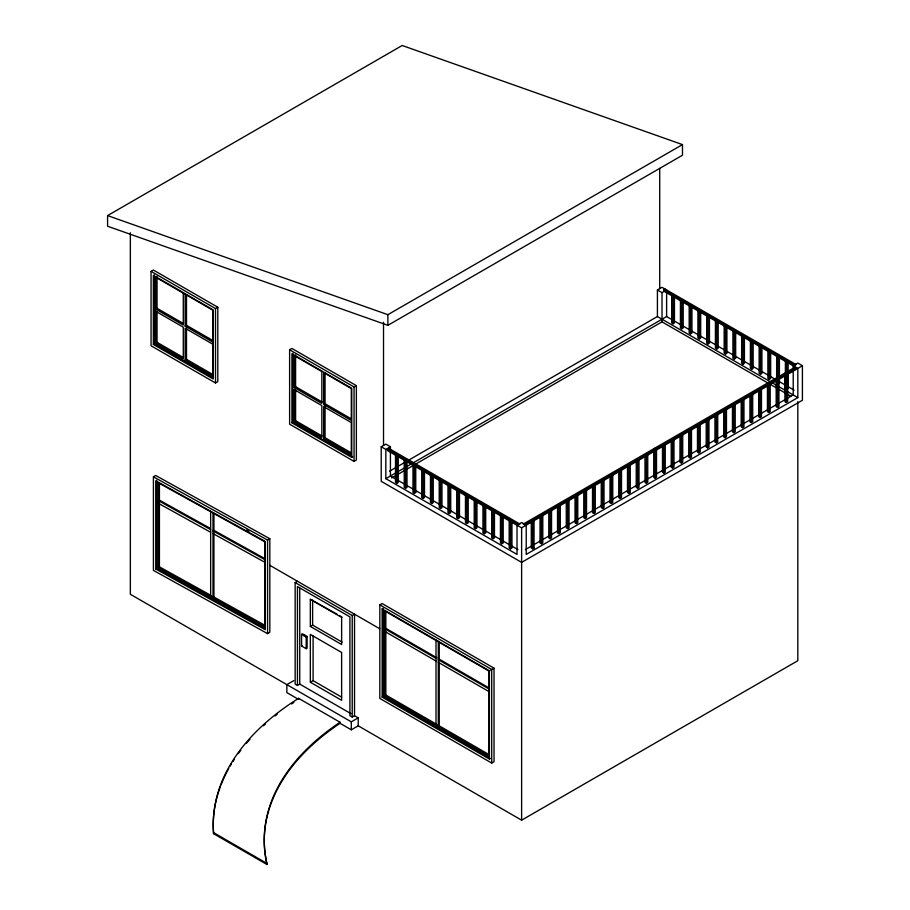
<?xml version="1.0" encoding="UTF-8"?>
<svg xmlns="http://www.w3.org/2000/svg" width="910" height="910" viewBox="0 0 910 910"><rect width="100%" height="100%" fill="white"/><g stroke="black" fill="none" stroke-linecap="round" stroke-linejoin="round"><path stroke-width="1.36" d="M153.415 476.829L155.667 475.475L269.826 538.731L269.826 632.279L267.574 633.633L153.415 570.377L153.415 476.829L267.574 540.085L269.826 538.731M210.654 532.27L158.522 503.389L158.522 500.727L159.421 500.182L159.421 483.221M158.522 503.389L159.421 502.843L159.421 566.85L158.067 567.669L264.719 626.762L264.719 541.712L158.067 482.618L158.067 567.669M155.758 569.023L155.758 480.787L265.219 541.439L265.219 629.674L155.758 569.023L156.656 568.477L156.656 480.252M107.585 215.59L402.186 45.5L682.477 144.599L682.477 155.235L387.876 325.325L107.585 226.226L107.585 215.59L387.876 314.689L682.477 144.599M151.06 271.362L153.358 270.031L217.808 307.239L217.808 381.654L215.511 382.985L151.06 345.777L151.06 271.362L215.511 308.57L217.808 307.239M183.467 323.562L157.043 308.308L155.667 309.104L183.285 325.052L183.285 293.156M153.358 344.446L213.202 379.004L213.202 309.9L153.358 275.355L153.358 344.446L154.279 343.923L212.906 377.764M212.747 344.185L185.128 328.237L185.128 360.132L212.747 376.08L212.747 310.162L155.667 277.209L155.667 343.127L157.043 342.319L183.467 357.573M185.128 294.226L185.128 326.11L186.505 325.314L212.929 340.567M185.128 360.132L186.505 359.336L212.929 374.59M289.619 349.77L291.917 348.439L356.367 385.647L356.367 460.062L354.058 461.393L289.619 424.185L289.619 349.77L354.058 386.977L356.367 385.647M294.226 387.501L321.844 403.448L321.844 371.553L294.226 355.617L294.226 387.501L295.602 386.704L322.026 401.958M294.226 389.628L321.844 405.576L321.844 437.471L294.226 421.523L294.226 389.628L295.602 388.832M291.917 422.854L292.838 422.32L352.682 456.865L351.76 457.4L291.917 422.854L291.917 353.751L351.76 388.297L351.76 457.4M294.226 421.523L295.602 420.727L322.026 435.981M323.687 404.518L351.305 420.454L351.305 388.57L323.687 372.622L323.687 404.518L325.063 403.721L351.476 418.964M323.687 438.529L351.305 454.477L351.305 422.581L323.687 406.645L323.687 438.529L325.063 437.733L351.476 452.987M264.799 558.569L213.93 530.382L213.008 530.917L265.14 559.809L265.14 562.46L213.008 533.578M769.86 408.431L793.213 394.951L793.213 365.706L797.82 363.056L802.415 365.706L802.415 400.263L521.623 562.38L381.222 481.322L381.222 446.764L385.829 444.114L390.424 446.764L390.424 449.551M407.942 460.574L657.418 316.543L657.418 289.971L662.014 287.31L796.205 364.648M381.222 446.764L385.829 449.426L390.424 446.764M517.483 525.571L387.433 450.495L387.433 449.165L388.82 448.368L520.008 524.103M793.668 366.116L663.629 291.029L663.629 289.699L665.017 288.902L665.017 290.233M657.418 289.971L662.014 292.622L664.323 291.302M683.194 300.732L681.817 301.528L681.817 328.772L683.194 327.975L683.194 302.097M389.514 471.221L404.256 462.701M385.829 449.426L385.829 478.66L403.949 468.195M406.406 466.784L411.32 463.941M413.777 462.519L666.62 316.543L671.523 319.376M391.653 477.955L403.949 470.857M406.406 469.435L662.014 321.856L790.756 396.191M395.497 455.137L395.497 482.38L396.874 483.176L398.25 482.38L398.25 456.501M671.682 295.682L671.682 322.925L673.07 323.721L674.446 322.925L674.446 295.682M210.654 511.238L210.654 596.289L211.575 595.754M210.654 596.289L213.008 597.586L213.93 597.051L264.821 625.261M404.233 460.187L404.233 487.43L405.621 488.226L406.998 487.43L406.998 461.552M412.981 465.237L412.981 492.481L414.368 493.277L415.745 492.481L415.745 466.602M689.177 305.783L689.177 333.026L690.565 333.822L691.941 333.026L691.941 305.783M421.728 470.288L421.728 497.531L423.116 498.327L424.492 497.531L424.492 470.288M697.924 310.833L697.924 338.076L699.301 338.873L700.689 338.076L700.689 312.198M430.475 475.338L430.475 502.582L431.863 503.378L433.24 502.582L433.24 476.703M706.672 315.884L706.672 343.127L708.048 343.923L709.436 343.127L709.436 317.237M350.998 713.69L299.743 684.104L297.445 685.435L295.147 684.104L295.147 582.582L297.445 581.251M439.223 480.389L439.223 507.632L440.599 508.428L441.987 507.632L441.987 481.754M715.419 320.934L715.419 348.166L716.796 348.974L718.183 348.166L718.183 322.288M447.97 485.439L447.97 512.683L449.347 513.479L450.734 512.683L450.734 486.804M724.167 325.985L724.167 353.216L725.543 354.024L726.919 353.216L726.919 327.338M456.718 490.49L456.718 517.733L458.094 518.529L459.482 517.733L459.482 491.855M732.914 331.024L732.914 358.267L734.29 359.063L735.667 358.267L735.667 331.024M465.465 495.54L465.465 522.784L466.841 523.58L468.218 522.784L468.218 496.905M741.65 336.074L741.65 363.317L743.038 364.114L744.414 363.317L744.414 337.439M474.212 500.591L474.212 527.834L475.589 528.63L476.965 527.834L476.965 500.591M750.397 341.125L750.397 368.368L751.785 369.164L753.161 368.368L753.161 342.49M337.189 614.295L310.333 599.326L310.333 626.433L312.63 625.102L342.092 642.107M301.585 634.35L302.507 633.826L307.114 636.477L307.114 648.17L306.192 648.705L301.585 646.043L301.585 634.35L306.192 637.011L307.114 636.477M303.883 635.681L304.804 635.146M482.948 505.641L482.948 532.873L484.336 533.681L485.712 532.873L485.712 506.995M759.145 346.175L759.145 373.418L760.533 374.215L761.909 373.418L761.909 347.54M511.955 520.782L510.578 521.578L510.578 548.821L509.19 548.025L509.19 520.782M295.147 582.582L352.227 615.535L354.525 614.205L354.525 715.726L358.21 717.854L358.21 725.827L521.623 820.172L797.82 660.717L797.82 401.674M301.585 646.043L302.507 645.52M491.696 510.692L491.696 537.924L493.084 538.72L494.46 537.924L494.46 510.692M767.892 351.226L767.892 378.469L769.28 379.265L770.656 378.469L770.656 352.591M385.829 478.66L517.016 554.406L517.016 525.172L521.623 522.511L526.219 525.172L526.219 554.406L797.82 397.602L797.82 368.368L793.213 365.706M379.845 604.9L382.143 603.569L494.028 668.167L494.028 761.715L491.718 763.046L379.845 698.448L379.845 604.9L491.718 669.498L494.028 668.167M795.511 365.046L794.817 365.445L663.629 289.699M517.016 525.172L521.623 527.823L796.205 369.437L796.205 368.106L794.817 367.31L523.227 524.103L523.921 524.501M524.615 524.899L796.205 368.106M787.002 373.953L789.425 372.543M793.076 370.438L795.511 369.039L796.205 369.437M797.82 368.368L802.415 365.706M382.143 608.892L383.064 608.358L383.064 696.594L490.342 758.53L489.421 759.065L382.143 697.128L382.143 608.892L489.421 670.829L490.342 670.295M500.443 515.731L500.443 542.974L501.831 543.77L503.207 542.974L503.207 517.096M510.578 548.821L511.955 548.025L511.955 522.147M293.759 680.646L286.855 684.639L286.855 692.612L298.616 699.403L298.616 698.334L340.044 722.256L340.044 723.313A311.482 179.827 0 0 0 266.96 864.5L213.554 833.662L213.554 832.605A322.208 186.027 0 0 1 298.616 698.334M436.004 661.024L384.907 631.517L384.907 628.856L385.829 628.332L436.936 657.839M525.309 549.617L531.451 546.068M533.908 544.658L540.051 541.109M542.508 539.687L548.662 536.138M551.119 534.716L565.861 526.207M568.318 524.786L584.3 515.56M586.757 514.139L601.499 505.63M603.956 504.208L610.098 500.659M612.555 499.249L618.709 495.7M621.166 494.278L671.546 465.192M674.003 463.77L680.145 460.221M682.614 458.799L688.756 455.25M691.213 453.84L697.356 450.291M699.813 448.869L741.593 424.742M744.05 423.332L750.204 419.783M752.661 418.361L758.803 414.812M761.26 413.39L767.403 409.841M384.907 631.517L385.829 630.983L385.829 695.001L436.936 724.508M610.007 476.703L610.007 502.582L611.384 501.785M531.292 522.147L531.292 548.025L532.668 548.821L534.045 548.025L534.045 520.782M540.028 517.096L540.028 542.974L541.416 543.77L542.792 542.974L542.792 515.731M548.775 512.046L548.775 537.924L550.163 538.72L551.54 537.924L551.54 510.692M557.523 506.995L557.523 532.873L558.911 533.681L560.287 532.873L560.287 505.641M566.27 501.945L566.27 527.834L567.658 528.63L569.034 527.834L569.034 500.591M575.018 496.905L575.018 522.784L576.394 523.58L577.782 522.784L577.782 495.54M583.765 491.855L583.765 517.733L585.141 518.529L586.529 517.733L586.529 490.49M592.512 486.804L592.512 512.683L593.889 513.479L595.277 512.683L595.277 485.439M601.26 480.389L601.26 507.632L602.636 508.428L604.024 507.632L604.024 480.389M610.007 502.582L611.384 503.378L612.76 502.582L612.76 475.338M618.755 470.288L618.755 497.531L620.131 498.327L621.507 497.531L621.507 470.288M627.49 465.237L627.49 492.481L628.878 493.277L630.255 492.481L630.255 465.237M636.238 461.552L636.238 487.43L637.626 488.226L639.002 487.43L639.002 460.187M644.985 455.137L644.985 482.38L646.373 483.176L647.749 482.38L647.749 455.137M653.733 451.451L653.733 477.329L655.109 478.125L656.497 477.329L656.497 450.097M662.48 446.4L662.48 472.279L663.856 473.086L665.244 472.279L665.244 445.047M671.227 441.35L671.227 467.239L672.604 468.036L673.991 467.239L673.991 439.996M679.975 436.311L679.975 462.189L681.351 462.985L682.739 462.189L682.739 434.946M688.722 431.26L688.722 457.138L690.098 457.935L691.475 457.138L691.475 429.895M697.469 426.21L697.469 452.088L698.846 452.884L700.222 452.088L700.222 424.845M706.206 421.159L706.206 447.037L707.593 447.834L708.97 447.037L708.97 419.794M714.953 414.744L714.953 441.987L716.341 442.783L717.717 441.987L717.717 414.744M723.7 411.058L723.7 436.936L725.088 437.733L726.464 436.936L726.464 409.693M732.448 406.008L732.448 431.886L733.824 432.682L735.212 431.886L735.212 404.643M741.195 400.957L741.195 426.835L742.571 427.632L743.959 426.835L743.959 399.592M749.942 395.907L749.942 421.785L751.319 422.581L752.707 421.785L752.707 394.542M758.69 389.503L758.69 416.735L760.066 417.531L761.454 416.735L761.454 389.503M767.437 385.806L767.437 411.684L768.813 412.492L770.19 411.684L770.19 384.452M776.184 379.402L776.184 406.645L777.561 407.441L778.937 406.645L778.937 379.402M784.92 375.716L784.92 401.594L786.308 402.391L787.685 401.594L787.685 374.351M310.333 682.238L341.637 700.313L341.637 652.47L310.333 634.407L310.333 682.238L313.097 680.646L341.637 697.128M382.143 697.128L383.064 696.594M384.441 695.797L488.966 756.142L488.966 671.091L384.441 610.746L384.441 695.797L385.829 695.001M297.445 685.435L297.445 586.563L349.918 616.866L349.918 715.726L352.227 717.057L354.525 715.726M130.346 232.789L130.346 594.276L351.305 721.846L358.21 717.854M340.044 723.313L351.305 729.809L358.21 725.827M489.102 687.96L439.246 659.17L438.301 659.693L489.398 689.188M436.004 639.98L436.004 725.031L438.301 726.362L439.246 725.839L489.125 754.64M246.439 529.995L248.908 531.36M159.421 500.182L210.335 528.391M158.522 500.727L210.654 529.62M159.421 566.85L210.335 595.06M156.656 568.477L264.89 628.446M785.614 374.749L786.308 375.147L786.308 402.391M673.98 320.798L707.081 339.908M709.538 341.318L715.669 344.856M718.115 346.278L724.246 349.815M726.703 351.237L732.834 354.775M735.28 356.185L768.393 375.295M770.838 376.717L774.524 378.844M778.198 380.96L785.558 385.214M788.003 386.625L794.134 390.162M681.817 328.772L680.43 327.975L680.43 300.732M657.418 316.543L769.917 381.495M772.362 382.917L797.82 397.602M610.007 475.338L611.384 476.135L611.384 503.378M185.128 326.11L212.747 342.058M155.667 311.231L183.285 327.179L183.285 359.063L155.667 343.127M387.433 449.165L518.632 524.899M532.668 547.228L534.045 548.025M403.915 483.79L390.424 476.01L390.424 452.338M406.372 485.212L439.473 504.322M441.93 505.733L448.05 509.27M450.507 510.692L465.215 519.189M467.672 520.6L483.608 529.802M486.065 531.224L500.773 539.71M503.23 541.131L517.938 549.629M414.368 491.684L415.745 492.481M384.907 628.856L436.004 658.362M489.398 691.85L438.301 662.343L439.246 661.832L439.246 725.839M269.826 565.303L379.743 628.764M339.635 615.706L342.092 617.128M310.333 599.326L341.637 617.389L341.637 644.508L310.333 626.433M213.554 832.605L266.96 863.442L266.96 864.5M794.817 367.31L794.817 368.63M788.151 361.327L788.151 388.57M786.763 362.123L786.763 373.02M785.387 361.327L785.387 388.57M779.404 357.641L779.404 376.706M779.404 379.436L779.404 383.519M778.016 357.073L778.016 377.502M777.561 380.198L777.561 407.441M776.639 356.276L776.639 383.519M769.28 352.022L769.28 379.265M768.813 385.248L768.813 412.492M760.533 346.972L760.533 374.215M760.066 390.299L760.066 417.531M751.785 341.921L751.785 369.164M751.319 395.349L751.319 422.581M743.038 336.871L743.038 364.114M742.571 400.389L742.571 427.632M734.29 331.832L734.29 359.063M733.824 405.439L733.824 432.682M725.543 326.781L725.543 354.024M725.088 410.49L725.088 437.733M716.796 321.73L716.796 348.974M716.341 415.54L716.341 442.783M708.048 316.68L708.048 343.923M707.593 420.591L707.593 447.834M699.301 311.629L699.301 338.873M698.846 425.641L698.846 452.884M690.565 306.579L690.565 333.822M690.098 430.692L690.098 457.935M681.351 435.742L681.351 462.985M673.07 296.478L673.07 323.721M672.604 440.793L672.604 468.036M666.62 289.971L666.62 316.543M663.856 445.843L663.856 473.086M662.014 292.622L662.014 321.856M659.716 168.475L659.716 288.641M655.803 450.495L655.803 449.165L654.427 448.368L654.427 449.688M655.109 450.894L655.109 478.125M646.373 455.944L646.373 483.176M637.626 460.983L637.626 488.226M628.878 466.034L628.878 493.277M620.131 471.084L620.131 498.327M602.636 481.185L602.636 508.428M593.889 486.236L593.889 513.479M585.141 491.286L585.141 518.529M576.394 496.337L576.394 523.58M567.658 501.387L567.658 528.63M558.911 506.438L558.911 533.681M550.163 511.488L550.163 538.72M541.416 516.539L541.416 543.77M532.668 521.578L532.668 548.821M521.623 527.823L521.623 562.38M521.623 562.551L521.623 820.172M501.831 516.539L501.831 543.77M493.084 511.488L493.084 538.72M491.718 669.498L491.718 763.046M489.421 670.829L489.421 759.065M484.336 506.438L484.336 533.681M475.589 501.387L475.589 528.63M466.841 496.337L466.841 523.58M458.094 491.286L458.094 518.529M449.347 486.236L449.347 513.479M440.599 481.185L440.599 508.428M439.246 642.21L439.246 659.17M438.301 641.311L438.301 726.362M431.863 476.135L431.863 503.378M423.116 471.084L423.116 498.327M414.368 466.034L414.368 493.277M405.621 460.983L405.621 488.226M396.874 455.944L396.874 483.176M388.82 448.368L388.82 449.688M387.876 314.689L387.876 325.325M385.829 611.361L385.829 628.332M383.519 322.288L383.519 445.445M354.058 386.977L354.058 461.393M352.227 615.535L352.227 717.057M351.305 721.846L351.305 729.809M325.063 373.214L325.063 403.721M325.063 405.837L325.063 437.733M313.097 635.999L313.097 680.646M312.63 600.122L312.63 625.102M306.192 637.011L306.192 648.705M299.743 588.065L299.743 684.104M295.602 354.82L295.602 386.704M295.602 390.219L295.602 420.727M292.838 353.216L292.838 422.32M267.574 540.085L267.574 633.633M254.982 856.515L254.982 857.584M215.511 308.57L215.511 382.985M213.93 513.422L213.93 530.382M213.93 533.044L213.93 597.051M213.008 512.535L213.008 597.586M186.505 294.806L186.505 325.314M186.505 327.441L186.505 359.336M157.043 276.412L157.043 308.308M157.043 311.823L157.043 342.319M154.279 274.82L154.279 343.923M213.554 833.662A322.208 186.027 0 0 1 220.447 786.399M220.948 785.08A322.208 186.027 0 0 1 228.728 768.563M230.048 766.243A322.208 186.027 0 0 1 231.424 763.922M232.858 761.624A322.208 186.027 0 0 1 234.336 759.338M238.261 753.651A322.208 186.027 0 0 1 240.775 750.284M246.485 743.231A322.208 186.027 0 0 1 249.977 739.273M263.456 725.805A322.208 186.027 0 0 1 265.538 723.928M275.104 715.931A322.208 186.027 0 0 1 277.197 714.282M291.564 703.965A322.208 186.027 0 0 1 293.885 702.429M266.96 863.442A311.482 179.827 0 0 1 340.044 722.256"/></g></svg>
